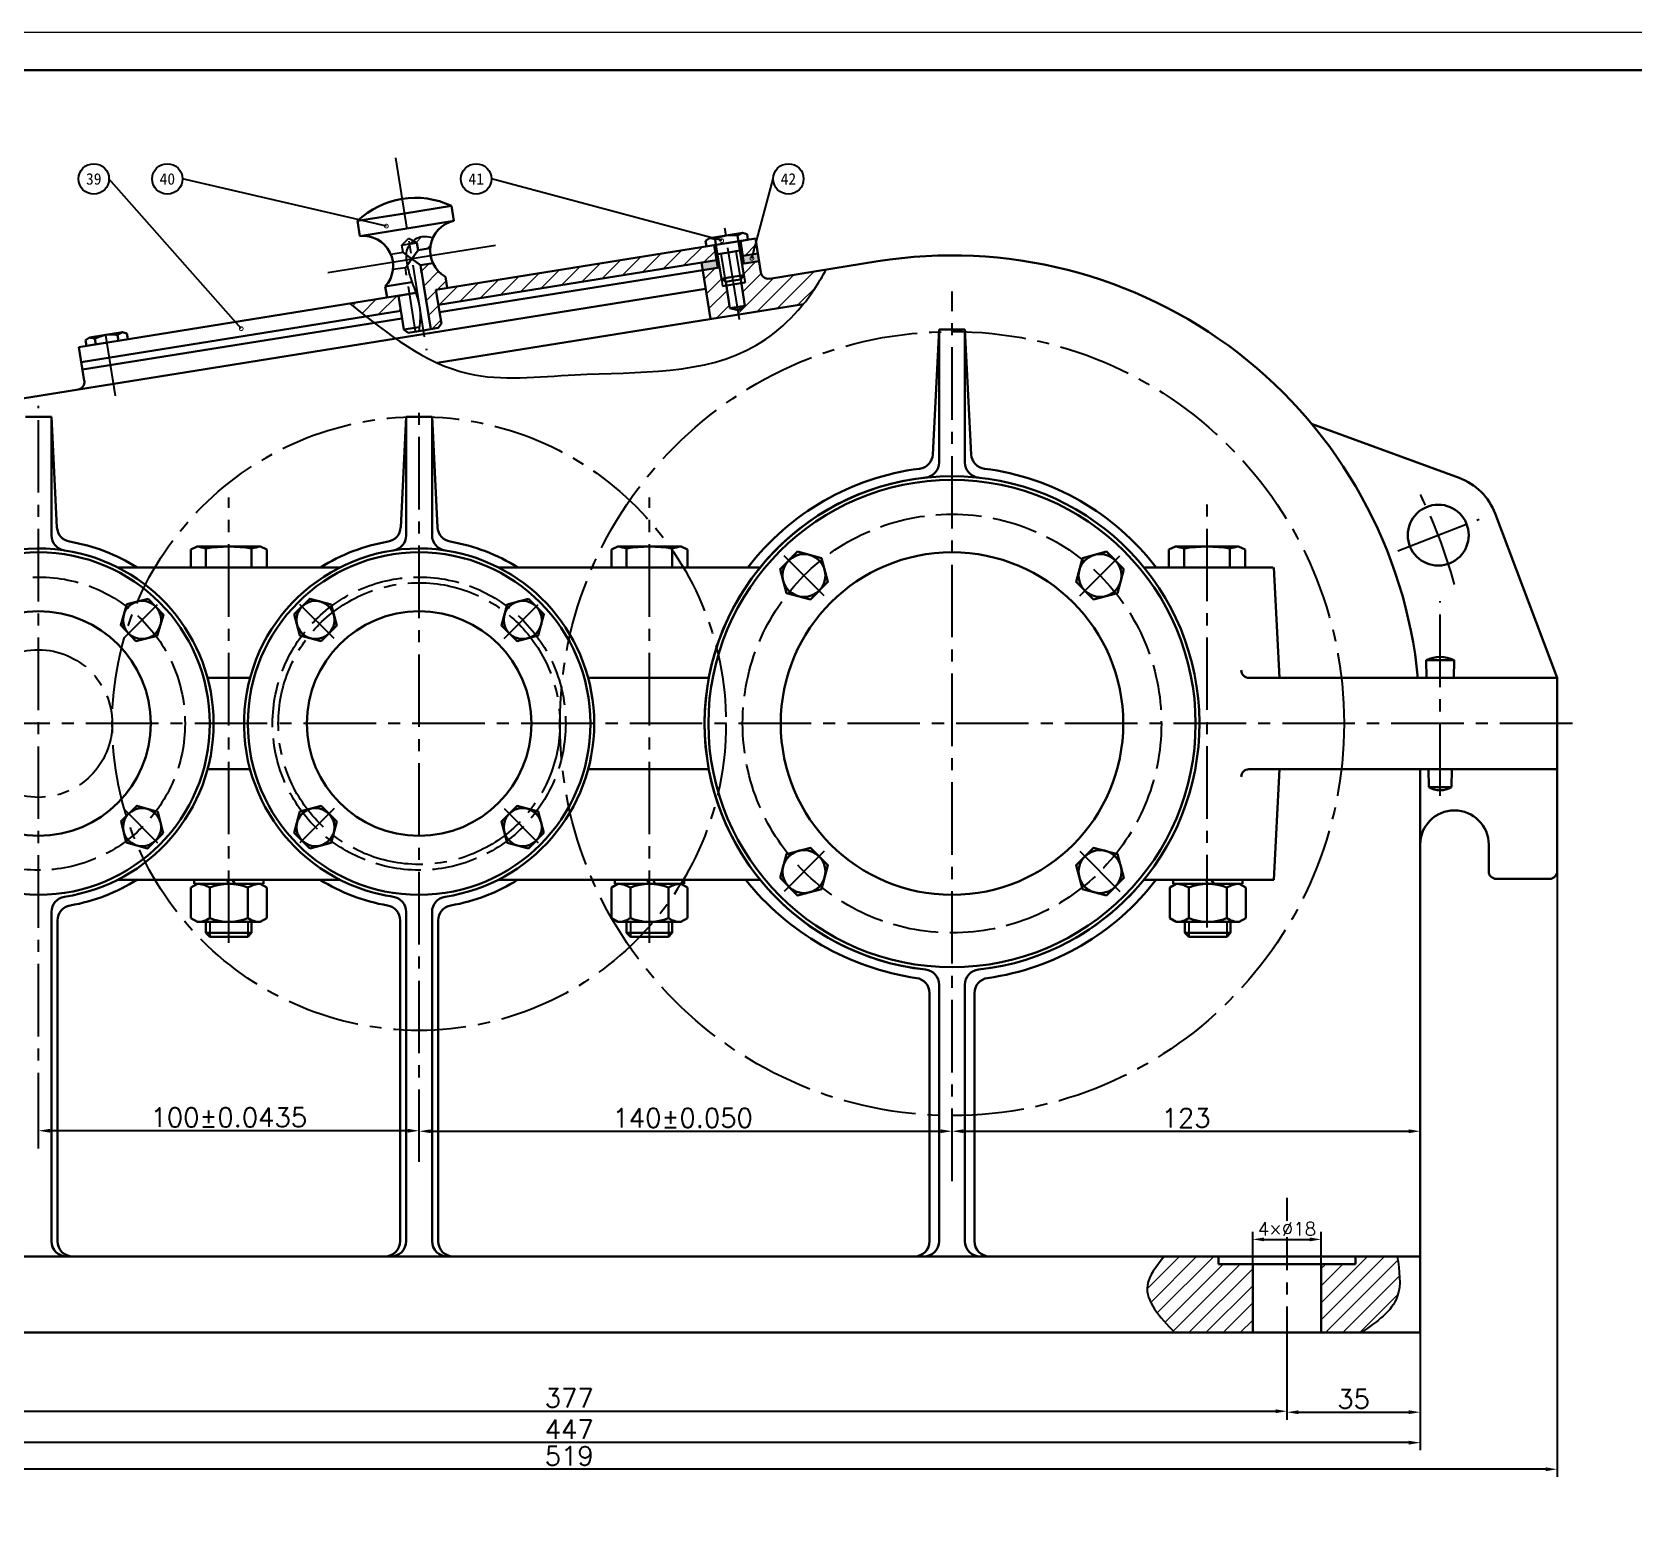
# Model space of a CAD drawing. Header units: millimetres. Extents: x -4 to 3231, y -4 to 1068.
# Drawn here: x 940.4 to 1361.3, y 678 to 1067.6 of the extents above; entities that cross this region are included whole.
import ezdxf
from ezdxf import colors
from ezdxf.entities.mleader import LeaderData, LeaderLine
from ezdxf.enums import TextEntityAlignment as Align
from ezdxf.math import Vec2, Vec3

# ---------------------------------------------------------------- set-up
doc = ezdxf.new("R2010")
doc.units = ezdxf.units.MM
doc.linetypes.add('ACAD_ISO02W100', pattern=[15, 12, -3])
doc.linetypes.add('CENTER2', pattern=[28.575, 19.05, -3.175, 3.175, -3.175])
for name, color, linetype in [('中心线', 1, 'CENTER2'), ('细实线', 7, 'Continuous'), ('细实线层', 7, 'Continuous'), ('虚线层', 7, 'ACAD_ISO02W100'), ('齿轮分度圆', 80, 'CENTER2')]:
    doc.layers.add(name, color=color, linetype=linetype)
for name, color, linetype, lineweight in [('剖面线', 5, 'Continuous', 20), ('标注线', 3, 'Continuous', 20), ('粗实线', 7, 'Continuous', 30), ('粗实线层', 7, 'Continuous', 30)]:
    doc.layers.add(name, color=color, linetype=linetype, lineweight=lineweight)
doc.styles.get("Standard").update_dxf_attribs({"font": 'txt', "bigfont": 'gbcbig.shx'})
doc.styles.add('国标字母', font='simfang.ttf', dxfattribs={"width": 0.667, "height": 5})
doc.dimstyles.new('直线', dxfattribs={"dimtxt": 5, "dimasz": 3, "dimexe": 2, "dimexo": 0, "dimgap": 1, "dimtad": 1, "dimdec": 0, "dimdsep": 46, "dimtxsty": 'Standard', "dimcen": 2.5, "dimadec": 0, "dimazin": 0, "dimtfac": 1, "dimtdec": 0, "dimtix": 1, "dimtmove": 0, "dimatfit": 3, "dimfxl": 1, "dimtfill": 1, "dimarcsym": 1})
doc.dimstyles.new('线性直径', dxfattribs={"dimtxt": 3.5, "dimasz": 3, "dimexe": 2, "dimexo": 0, "dimgap": 1, "dimtad": 1, "dimdec": 0, "dimdsep": 46, "dimtxsty": 'Standard', "dimcen": 2.5, "dimclrd": 256, "dimclre": 256, "dimclrt": 256, "dimadec": 0, "dimazin": 0, "dimtfac": 1, "dimtdec": 0, "dimtix": 1, "dimtmove": 0, "dimatfit": 3, "dimfxl": 1, "dimtfill": 1, "dimarcsym": 1})
pattern_1 = [(45, (-1764.066, -3005.4543), (-2.245064, 2.245064), [])]

# ---------------------------------------------------------------- blocks, each defined once
blk = doc.blocks.new('*U4')
at = {"layer": '中心线', "color": 0}
blk.add_line((4.87, -4.87), (-4.07, 4.07), dxfattribs=at)
at = {"layer": '粗实线', "color": 0}
blk.add_lwpolyline([(-5.54, 1.61), (-4.17, -4), (1.38, -5.61), (5.54, -1.61), (4.17, 4), (-1.38, 5.61)], close=True, dxfattribs=at)
blk.add_circle((0, 0), 5, dxfattribs=at)
blk = doc.blocks.new('*U5')
at = {"layer": '粗实线', "color": 0, "linetype": 'ByBlock', "lineweight": -2, "transparency": 16777216}
blk.add_blockref('*U4', (2678.99, 3918.57), dxfattribs=at)
for p, rotation in [((2733.43, 3918.57), 270), ((2678.99, 3864.12), 90), ((2733.43, 3864.12), 180)]:
    blk.add_blockref('*U4', p, dxfattribs=dict(at, rotation=rotation))
blk = doc.blocks.new('*U2')
at = {"layer": '中心线', "color": 0}
blk.add_line((4.91, -4.91), (-4.09, 4.09), dxfattribs=at)
at = {"layer": '粗实线', "color": 0}
blk.add_lwpolyline([(-5.58, 1.49), (-4.08, -4.08), (1.49, -5.58), (5.58, -1.49), (4.08, 4.08), (-1.49, 5.58)], close=True, dxfattribs=at)
blk.add_circle((0, 0), 5, dxfattribs=at)
blk = doc.blocks.new('*U3')
at = {"layer": '粗实线', "color": 0, "linetype": 'ByBlock', "lineweight": -2, "transparency": 16777216}
blk.add_blockref('*U2', (2778.98, 3918.57), dxfattribs=at)
for p, rotation in [((2833.43, 3918.57), 270), ((2778.98, 3864.12), 90.00000000000001), ((2833.43, 3864.12), 180)]:
    blk.add_blockref('*U2', p, dxfattribs=dict(at, rotation=rotation))
blk = doc.blocks.new('*D6')
at = {"layer": 'Defpoints', "color": 0, "transparency": 16777216}
for p in [(821.99, 847.09), (1341.14, 847.09), (821.99, 689.99)]:
    blk.add_point(p, dxfattribs=at)
at = {"layer": '标注线', "color": 0, "lineweight": -2, "transparency": 16777216}
for p, q in [((821.99, 847.09), (821.99, 687.99)), ((1341.14, 847.09), (1341.14, 687.99)), ((1338.14, 689.99), (824.99, 689.99))]:
    blk.add_line(p, q, dxfattribs=at)
at = {"layer": '标注线', "color": 0, "transparency": 16777216}
for points in [[(824.99, 690.49), (824.99, 689.49), (821.99, 689.99)], [(1338.14, 690.49), (1338.14, 689.49), (1341.14, 689.99)]]:
    blk.add_solid(points, dxfattribs=at)
at = {"layer": '标注线', "color": 0, "transparency": 16777216, "insert": (1081.57, 693.49), "char_height": 5, "attachment_point": 5, "bg_fill": 3, "box_fill_scale": 1.1, "bg_fill_color": 256, "bg_fill_true_color": 13158600, "bg_fill_transparency": 0}
blk.add_mtext('519', dxfattribs=at)
blk = doc.blocks.new('*D7')
at = {"layer": 'Defpoints', "color": 0, "transparency": 16777216}
for p in [(857.99, 725.89), (1305.14, 725.89), (857.99, 696.97)]:
    blk.add_point(p, dxfattribs=at)
at = {"layer": '标注线', "color": 0, "lineweight": -2, "transparency": 16777216}
for p, q in [((857.99, 725.89), (857.99, 694.97)), ((1305.14, 725.89), (1305.14, 694.97)), ((1302.14, 696.97), (860.99, 696.97))]:
    blk.add_line(p, q, dxfattribs=at)
at = {"layer": '标注线', "color": 0, "transparency": 16777216}
for points in [[(860.99, 697.47), (860.99, 696.47), (857.99, 696.97)], [(1302.14, 697.47), (1302.14, 696.47), (1305.14, 696.97)]]:
    blk.add_solid(points, dxfattribs=at)
at = {"layer": '标注线', "color": 0, "transparency": 16777216, "insert": (1081.57, 700.47), "char_height": 5, "attachment_point": 5, "bg_fill": 3, "box_fill_scale": 1.1, "bg_fill_color": 256, "bg_fill_true_color": 13158600, "bg_fill_transparency": 0}
blk.add_mtext('447', dxfattribs=at)
blk = doc.blocks.new('*D8')
at = {"layer": 'Defpoints', "color": 0, "transparency": 16777216}
for p in [(1270.14, 714.33), (1305.14, 714.33), (1305.14, 704.97)]:
    blk.add_point(p, dxfattribs=at)
at = {"layer": '标注线', "color": 0, "lineweight": -2, "transparency": 16777216}
for p, q in [((1270.14, 714.33), (1270.14, 702.97)), ((1305.14, 714.33), (1305.14, 702.97)), ((1273.14, 704.97), (1302.14, 704.97))]:
    blk.add_line(p, q, dxfattribs=at)
at = {"layer": '标注线', "color": 0, "transparency": 16777216}
for points in [[(1273.14, 705.47), (1273.14, 704.47), (1270.14, 704.97)], [(1302.14, 705.47), (1302.14, 704.47), (1305.14, 704.97)]]:
    blk.add_solid(points, dxfattribs=at)
at = {"layer": '标注线', "color": 0, "transparency": 16777216, "insert": (1287.64, 708.47), "char_height": 5, "attachment_point": 5, "bg_fill": 3, "box_fill_scale": 1.1, "bg_fill_color": 256, "bg_fill_true_color": 13158600, "bg_fill_transparency": 0}
blk.add_mtext('35', dxfattribs=at)
blk = doc.blocks.new('*D9')
at = {"layer": 'Defpoints', "color": 0, "transparency": 16777216}
for p in [(892.99, 714.33), (1270.14, 714.33), (1270.14, 705.23)]:
    blk.add_point(p, dxfattribs=at)
at = {"layer": '标注线', "color": 0, "lineweight": -2, "transparency": 16777216}
for p, q in [((892.99, 714.33), (892.99, 703.23)), ((1270.14, 714.33), (1270.14, 703.23)), ((895.99, 705.23), (1267.14, 705.23))]:
    blk.add_line(p, q, dxfattribs=at)
at = {"layer": '标注线', "color": 0, "transparency": 16777216}
for points in [[(895.99, 705.73), (895.99, 704.73), (892.99, 705.23)], [(1267.14, 705.73), (1267.14, 704.73), (1270.14, 705.23)]]:
    blk.add_solid(points, dxfattribs=at)
at = {"layer": '标注线', "color": 0, "transparency": 16777216, "insert": (1081.57, 708.73), "char_height": 5, "attachment_point": 5, "bg_fill": 3, "box_fill_scale": 1.1, "bg_fill_color": 256, "bg_fill_true_color": 13158600, "bg_fill_transparency": 0}
blk.add_mtext('377', dxfattribs=at)
blk = doc.blocks.new('*D13')
at = {"layer": 'Defpoints', "color": 0, "transparency": 16777216}
for p in [(1042.14, 778.79), (1182.14, 778.79), (1182.14, 778.79)]:
    blk.add_point(p, dxfattribs=at)
at = {"layer": '标注线', "color": 0, "lineweight": -2, "transparency": 16777216}
for p, q in [((1042.14, 778.79), (1042.14, 780.79)), ((1045.14, 778.79), (1179.14, 778.79)), ((1182.14, 778.79), (1182.14, 780.79))]:
    blk.add_line(p, q, dxfattribs=at)
at = {"layer": '标注线', "color": 0, "transparency": 16777216}
for points in [[(1045.14, 779.29), (1045.14, 778.29), (1042.14, 778.79)], [(1179.14, 779.29), (1179.14, 778.29), (1182.14, 778.79)]]:
    blk.add_solid(points, dxfattribs=at)
at = {"layer": '标注线', "color": 0, "transparency": 16777216, "insert": (1111.39, 782.29), "char_height": 5, "attachment_point": 5, "bg_fill": 3, "box_fill_scale": 1.1, "bg_fill_color": 256, "bg_fill_true_color": 13158600, "bg_fill_transparency": 0}
blk.add_mtext('140±0.050', dxfattribs=at)
blk = doc.blocks.new('*D14')
at = {"layer": 'Defpoints', "color": 0, "transparency": 16777216}
for p in [(942.14, 778.92), (942.14, 774.28), (1042.14, 774.28)]:
    blk.add_point(p, dxfattribs=at)
at = {"layer": '标注线', "color": 0, "lineweight": -2, "transparency": 16777216}
for p, q in [((942.14, 774.28), (942.14, 780.92)), ((1039.14, 778.92), (945.14, 778.92)), ((1042.14, 774.28), (1042.14, 780.92))]:
    blk.add_line(p, q, dxfattribs=at)
at = {"layer": '标注线', "color": 0, "transparency": 16777216}
for points in [[(945.14, 779.42), (945.14, 778.42), (942.14, 778.92)], [(1039.14, 779.42), (1039.14, 778.42), (1042.14, 778.92)]]:
    blk.add_solid(points, dxfattribs=at)
at = {"layer": '标注线', "color": 0, "transparency": 16777216, "insert": (992.14, 782.42), "char_height": 5, "attachment_point": 5, "bg_fill": 3, "box_fill_scale": 1.1, "bg_fill_color": 256, "bg_fill_true_color": 13158600, "bg_fill_transparency": 0}
blk.add_mtext('100±0.0435', dxfattribs=at)
blk = doc.blocks.new('*D23')
at = {"layer": 'Defpoints', "color": 0, "transparency": 16777216}
for p in [(1182.14, 778.79), (1305.14, 778.79), (1305.14, 778.79)]:
    blk.add_point(p, dxfattribs=at)
at = {"layer": '标注线', "color": 0, "lineweight": -2, "transparency": 16777216}
for p, q in [((1182.14, 778.79), (1182.14, 780.79)), ((1185.14, 778.79), (1302.14, 778.79)), ((1305.14, 778.79), (1305.14, 780.79))]:
    blk.add_line(p, q, dxfattribs=at)
at = {"layer": '标注线', "color": 0, "transparency": 16777216}
for points in [[(1185.14, 779.29), (1185.14, 778.29), (1182.14, 778.79)], [(1302.14, 779.29), (1302.14, 778.29), (1305.14, 778.79)]]:
    blk.add_solid(points, dxfattribs=at)
at = {"layer": '标注线', "color": 0, "transparency": 16777216, "insert": (1243.64, 782.29), "char_height": 5, "attachment_point": 5, "bg_fill": 3, "box_fill_scale": 1.1, "bg_fill_color": 256, "bg_fill_true_color": 13158600, "bg_fill_transparency": 0}
blk.add_mtext('123', dxfattribs=at)
blk = doc.blocks.new('_TagCircle')
at = {"color": 0, "linetype": 'ByBlock', "lineweight": -2, "transparency": 16777216}
blk.add_circle((0, 0), 4, dxfattribs=at)
at = {"layer": '细实线', "color": 0, "transparency": 16777216, "style": '国标字母'}
blk.add_attdef('TAGNUMBER', text='', height=3, dxfattribs=at).set_placement((0, -1.5), align=Align.CENTER)
blk = doc.blocks.new('_DotSmall')
at = {"color": 0, "linetype": 'ByBlock', "const_width": 0.5}
blk.add_lwpolyline([(-0.0625, 0, 1), (0.0625, 0, 1)], format="xyb", close=True, dxfattribs=at)
blk = doc.blocks.new('*U48')
at = {"layer": '中心线', "color": 18, "true_color": 0x000000}
blk.add_line((5.34, -5.34), (-5.22, 5.22), dxfattribs=at)
at = {"layer": '粗实线'}
blk.add_lwpolyline([(-1.68, 6.28), (-6.28, 1.68), (-4.6, -4.6), (1.68, -6.28), (6.28, -1.68), (4.6, 4.6)], close=True, dxfattribs=at)
blk.add_circle((0, 0), 5.63, dxfattribs=at)
blk = doc.blocks.new('*U49')
at = {"layer": '粗实线', "color": 0, "linetype": 'ByBlock', "lineweight": -2, "transparency": 16777216}
blk.add_blockref('*U48', (1143.25, 924.78), dxfattribs=at)
for p, rotation in [((1221.03, 924.78), 270), ((1143.25, 847), 90.00000000000001), ((1221.03, 847), 180)]:
    blk.add_blockref('*U48', p, dxfattribs=dict(at, rotation=rotation))
blk = doc.blocks.new('*D51')
at = {"layer": 'Defpoints', "color": 0, "transparency": 16777216}
for p in [(1261.14, 743.89), (1279.14, 743.89)]:
    blk.add_point(p, dxfattribs=at)
at = {"layer": '标注线', "lineweight": -2, "transparency": 16777216}
for p, q in [((1261.14, 743.89), (1261.14, 752.37)), ((1264.14, 750.37), (1276.14, 750.37)), ((1279.14, 743.89), (1279.14, 752.37))]:
    blk.add_line(p, q, dxfattribs=at)
at = {"layer": '标注线', "transparency": 16777216}
for points in [[(1264.14, 750.87), (1264.14, 749.87), (1261.14, 750.37)], [(1276.14, 750.87), (1276.14, 749.87), (1279.14, 750.37)]]:
    blk.add_solid(points, dxfattribs=at)
at = {"layer": '标注线', "transparency": 16777216, "insert": (1270.14, 753.12), "char_height": 3.5, "attachment_point": 5, "bg_fill": 3, "box_fill_scale": 1.1, "bg_fill_color": 256, "bg_fill_true_color": 13158600, "bg_fill_transparency": 0}
blk.add_mtext('{\\C256;4×%%C18}', dxfattribs=at)
at = {"layer": 'Defpoints', "color": 0, "transparency": 16777216}
blk.add_point((1279.14, 750.37), dxfattribs=at)

msp = doc.modelspace()

# ---------------------------------------------------------------- hatches: boundary and pattern name
at = {"layer": '剖面线'}
h = msp.add_hatch(dxfattribs=at)
h.set_pattern_fill('ANSI31', color=0)
h.set_pattern_definition(pattern_1)
h.paths.add_polyline_path([(1122.85, 1000.95), (1121.86, 1000.79), (1121.55, 1002.77), (1121.07, 1005.73), (1116.63, 1005.02), (1118.69, 992.18), (1126.09, 993.37), (1125.92, 994.46), (1123.8, 995.03)])
edge = h.paths.add_edge_path()
edge.add_spline(control_points=[(1143.11, 996.1), (1144.5, 997.8), (1146.61, 1000.78), (1148.36, 1003.91), (1149.05, 1005.15)], knot_values=[128.840664, 128.840664, 128.840664, 128.840664, 135.308078, 139.603694, 139.603694, 139.603694, 139.603694], degree=3, periodic=0)
edge.add_line((1149.05, 1005.15), (1134.2, 1002.77))
edge.add_arc((1133.89, 1004.75), 2, 189.1103, 279.1103, ccw=False)
edge.add_line((1131.91, 1004.43), (1131.44, 1007.39))
edge.add_line((1131.44, 1007.39), (1126.99, 1006.68))
edge.add_line((1126.99, 1006.68), (1127.47, 1003.72))
edge.add_line((1127.47, 1003.72), (1127.79, 1001.74))
edge.add_line((1127.79, 1001.74), (1126.8, 1001.59))
edge.add_line((1126.8, 1001.59), (1127.75, 995.66))
edge.add_line((1127.75, 995.66), (1125.92, 994.46))
edge.add_line((1125.92, 994.46), (1126.09, 993.37))
edge.add_line((1126.09, 993.37), (1143.11, 996.1))
h.paths.add_polyline_path([(1119.63, 1011.58), (1046.56, 999.86), (1047.19, 995.91), (1120.26, 1007.63)])
h.paths.add_polyline_path([(1130.49, 1013.32), (1126.54, 1012.68), (1127.17, 1008.73), (1131.12, 1009.37)])
h.paths.add_polyline_path([(1036.69, 998.28), (1023.92, 996.23), (1028.17, 992.86), (1037.32, 994.33)])
h = msp.add_hatch(dxfattribs=at)
h.set_pattern_fill('ANSI31', color=0)
h.set_pattern_definition(pattern_1)
edge = h.paths.add_edge_path()
edge.add_spline(control_points=[(1045.74, 1013.54), (1044.45, 1013.74), (1042.59, 1014.03), (1040.98, 1013.08), (1040.55, 1012.72)], knot_values=[0, 0, 0, 0, 3.769666, 5.393678, 5.393678, 5.393678, 5.393678], degree=3, periodic=0)
edge.add_line((1040.55, 1012.72), (1041.54, 1012.22))
edge.add_line((1041.54, 1012.22), (1041.86, 1010.25))
edge.add_line((1041.86, 1010.25), (1045.02, 1010.75))
edge.add_arc((1052.91, 1010.2), 7.91, 155.0092, 175.9866, ccw=False)
h.paths.add_polyline_path([(1049.05, 1003.3, -0.156041), (1045.76, 1006.82), (1042.49, 1006.3), (1045.18, 989.51), (1047.16, 989.83), (1047.99, 990.97), (1046.56, 999.86), (1049.52, 1000.33)])
h = msp.add_hatch(dxfattribs=at)
h.set_pattern_fill('ANSI31', color=0)
h.set_pattern_definition(pattern_1)
edge = h.paths.add_edge_path()
edge.add_line((1261.14, 743.89), (1251.14, 743.89))
edge.add_line((1251.14, 743.89), (1251.14, 745.89))
edge.add_line((1251.14, 745.89), (1237.86, 745.89))
edge.add_spline(control_points=[(1237.86, 745.89), (1235.83, 743.34), (1230.51, 736.68), (1236.74, 730.01), (1240.59, 725.89)], knot_values=[0, 0, 0, 0, 8.8176, 23.094011, 23.094011, 23.094011, 23.094011], degree=3, periodic=0)
edge.add_line((1240.59, 725.89), (1261.14, 725.89))
edge.add_line((1261.14, 725.89), (1261.14, 743.89))
edge = h.paths.add_edge_path()
edge.add_spline(control_points=[(1289.67, 725.89), (1293.71, 728.68), (1300.92, 733.66), (1299.68, 742.15), (1299.13, 745.89)], knot_values=[0, 0, 0, 0, 13.37297, 23.916852, 23.916852, 23.916852, 23.916852], degree=3, periodic=0)
edge.add_line((1299.13, 745.89), (1289.14, 745.89))
edge.add_line((1289.14, 745.89), (1289.14, 743.89))
edge.add_line((1289.14, 743.89), (1279.14, 743.89))
edge.add_line((1279.14, 743.89), (1279.14, 725.89))
edge.add_line((1279.14, 725.89), (1289.67, 725.89))
at = {"layer": '细实线'}
h = msp.add_hatch(color=256, dxfattribs=at)
h.dxf.hatch_style = 1
h.paths.add_polyline_path([(1120.26, 1007.63), (1116.31, 1006.99), (1116.63, 1005.02), (1120.58, 1005.65)])
h.paths.add_polyline_path([(1131.12, 1009.37), (1127.17, 1008.73), (1127.49, 1006.76), (1131.44, 1007.39)])

# ---------------------------------------------------------------- linework, layer by layer
at = {"layer": '中心线', "color": 0}
for p, q in [((1035.93, 1034.55), (1044.04, 984.02)), ((1126.3, 992.09), (1122.45, 1016.08)), ((1182.14, 765.68), (1182.14, 999.4)), ((962.41, 972.02), (959.86, 987.93)), ((942.14, 775.12), (942.14, 969.4)), ((1042.14, 770.71), (1042.14, 970.51)), ((992.14, 828.25), (992.14, 945.32)), ((1102.64, 828.25), (1102.64, 945.32)), ((1249.14, 832.32), (1249.14, 946.2)), ((1299.27, 931.28), (1320.65, 939.56)), ((1310.39, 866.88), (1310.39, 918.06)), ((1345.14, 885.89), (790.85, 885.89)), ((1270.14, 761.3), (1270.14, 714.33))]:
    msp.add_line(p, q, dxfattribs=at)
msp.add_arc((1182.14, 885.89), 137, 15.4512, 26.5712, dxfattribs=at)
at = {"layer": '粗实线', "color": 0}
for p, q in [((1025.94, 1017.93), (1038.28, 1019.91)), ((1050.62, 1021.88), (1038.28, 1019.91)), ((1051.26, 1017.93), (1050.62, 1021.88)), ((1026.57, 1013.98), (1025.94, 1017.93)), ((1026.57, 1013.98), (1038.92, 1015.96)), ((1051.26, 1017.93), (1038.92, 1015.96)), ((1127.11, 1014.8), (1122.77, 1014.11)), ((1127.11, 1014.8), (1128.28, 1014.48)), ((1128.51, 1013), (1128.28, 1014.48)), ((1041.54, 1012.22), (1039.78, 1011.94)), ((1041.86, 1010.25), (1040.2, 1007.95)), ((1040.55, 1012.72), (1041.54, 1012.22)), ((1041.54, 1012.22), (1041.86, 1010.25)), ((1041.86, 1010.25), (1045.02, 1010.75)), ((1046.56, 999.86), (1130.49, 1013.32)), ((1118.42, 1013.41), (1117.41, 1012.74)), ((1117.65, 1011.26), (1117.41, 1012.74)), ((1118.42, 1013.41), (1122.77, 1014.11)), ((1119.63, 1011.58), (1120.58, 1005.65)), ((1120.12, 1011.66), (1119.88, 1013.14)), ((1120.12, 1011.66), (1121.55, 1002.77)), ((1123.08, 1012.13), (1128.51, 1013)), ((1123.08, 1012.13), (1127.43, 1012.83)), ((1126.44, 1010.14), (1123.48, 1009.66)), ((1125.81, 1014.09), (1127.47, 1003.72)), ((1126.54, 1012.68), (1127.49, 1006.76)), ((1130.49, 1013.32), (1131.91, 1004.43)), ((1038.72, 1009.03), (1040.2, 1007.95)), ((1040.2, 1007.95), (1039.01, 1006.32)), ((1040.2, 1007.95), (1042.49, 1006.3)), ((1042.49, 1006.3), (1045.76, 1006.82)), ((1042.49, 1006.3), (1045.18, 989.51)), ((1047.19, 995.91), (1120.75, 1007.71)), ((1118.69, 992.18), (1116.31, 1006.99)), ((1120.52, 1009.19), (1123.48, 1009.66)), ((1126.68, 1008.66), (1131.12, 1009.37)), ((1126.99, 1006.68), (1131.44, 1007.39)), ((1134.2, 1002.77), (1162.66, 1007.34)), ((1033.25, 1000.76), (1040.26, 1001.89)), ((1047.51, 993.94), (1121.07, 1005.73)), ((1049.05, 1003.3), (1049.52, 1000.33)), ((1121.55, 1002.77), (1124.51, 1003.24)), ((1121.55, 1002.77), (1122.69, 1001.94)), ((1121.86, 1000.79), (1127.79, 1001.74)), ((1121.86, 1000.79), (1127.79, 1001.74)), ((1122.69, 1001.94), (1124.67, 1002.26)), ((1122.69, 1001.94), (1123.8, 995.03)), ((1127.47, 1003.72), (1124.51, 1003.24)), ((1126.64, 1002.57), (1124.67, 1002.26)), ((1127.47, 1003.72), (1126.64, 1002.57)), ((1126.64, 1002.57), (1127.75, 995.66)), ((928.68, 969.82), (1117.42, 1000.08)), ((952.76, 984.82), (1041.28, 999.01)), ((1033.25, 1000.76), (1033.72, 997.8)), ((1041.28, 999.01), (1036.69, 998.28)), ((1036.69, 998.28), (1038.11, 989.39)), ((1046.56, 999.86), (1047.99, 990.97)), ((953.39, 980.87), (1037.32, 994.33)), ((1046.88, 980.67), (1143.12, 996.1)), ((1123.8, 995.03), (1127.75, 995.66)), ((1125.92, 994.46), (1123.8, 995.03)), ((1125.92, 994.46), (1127.75, 995.66)), ((953.71, 978.89), (1037.64, 992.35)), ((1038.11, 989.39), (1042.18, 990.04)), ((1038.11, 989.39), (1039.26, 988.56)), ((1039.26, 988.56), (1043.21, 989.19)), ((1043.21, 989.19), (1041.23, 988.88)), ((1047.16, 989.83), (1043.21, 989.19)), ((1047.99, 990.97), (1047.16, 989.83)), ((1177.1, 956.62), (1178.74, 989.39)), ((1178.74, 989.39), (1178.74, 954.49)), ((1178.74, 989.39), (1185.54, 989.39)), ((1187.18, 956.62), (1185.54, 989.39)), ((1185.54, 989.39), (1185.54, 954.49)), ((952.76, 984.82), (954.18, 975.93)), ((955.5, 987.28), (954.5, 986.62)), ((954.73, 985.13), (954.5, 986.62)), ((960.16, 986), (954.73, 985.13)), ((955.5, 987.28), (959.85, 987.98)), ((960.16, 986), (955.82, 985.31)), ((957.2, 985.53), (956.96, 987.01)), ((964.19, 988.68), (959.85, 987.98)), ((963.13, 986.48), (962.89, 987.96)), ((964.19, 988.68), (965.36, 988.36)), ((965.59, 986.88), (965.36, 988.36)), ((938.74, 966.51), (945.54, 966.51)), ((945.14, 966.51), (945.14, 966.51)), ((945.54, 966.51), (945.54, 935.34)), ((947, 937.44), (945.54, 966.51)), ((1037.29, 937.44), (1038.74, 966.51)), ((1038.74, 966.51), (1045.54, 966.51)), ((1038.74, 966.51), (1038.74, 935.34)), ((1045.14, 966.51), (1045.14, 966.51)), ((1045.54, 966.51), (1045.54, 935.34)), ((1046.99, 937.44), (1045.54, 966.51)), ((1276.62, 964.65), (1315.4, 950.41)), ((1341.14, 897.89), (1324.85, 941.04)), ((983.84, 932.39), (982.14, 931.6)), ((982.14, 926.89), (982.14, 931.6)), ((1000.44, 932.39), (983.84, 932.39)), ((986.14, 926.89), (986.14, 931.89)), ((998.14, 926.89), (998.14, 931.89)), ((1000.44, 932.39), (1002.14, 931.6)), ((1002.14, 926.89), (1002.14, 931.6)), ((1094.34, 932.39), (1092.64, 931.6)), ((1092.64, 926.89), (1092.64, 931.6)), ((1110.94, 932.39), (1094.34, 932.39)), ((1096.64, 926.89), (1096.64, 931.89)), ((1108.64, 926.89), (1108.64, 931.89)), ((1110.94, 932.39), (1112.64, 931.6)), ((1112.64, 926.89), (1112.64, 931.6)), ((1240.84, 932.39), (1239.14, 931.6)), ((1239.14, 926.89), (1239.14, 931.6)), ((1257.44, 932.39), (1240.84, 932.39)), ((1243.14, 926.89), (1243.14, 931.89)), ((1255.14, 926.89), (1255.14, 931.89)), ((1257.44, 932.39), (1259.14, 931.6)), ((1259.14, 926.89), (1259.14, 931.6)), ((1021.29, 926.89), (962.99, 926.89)), ((1131.71, 926.89), (1062.99, 926.89)), ((1232.57, 926.89), (1249.14, 926.89)), ((1248.14, 926.89), (1266.49, 926.89)), ((1268.14, 897.89), (1266.69, 926.89)), ((1306.72, 902.58), (1306.82, 897.89)), ((1310.39, 902.58), (1306.72, 902.58)), ((1310.39, 902.58), (1314.06, 902.58)), ((1314.06, 902.58), (1313.97, 897.89)), ((997.73, 897.89), (986.55, 897.89)), ((1118.26, 897.89), (1086.55, 897.89)), ((1341.14, 897.89), (1260.14, 897.89)), ((1341.14, 873.89), (1341.14, 897.89)), ((997.73, 873.89), (986.55, 873.89)), ((1118.26, 873.89), (1086.55, 873.89)), ((1260.14, 873.89), (1341.14, 873.89)), ((1268.14, 873.89), (1266.69, 844.88)), ((1305.14, 725.89), (1305.14, 873.89)), ((1307.3, 873.89), (1307.39, 869.18)), ((1313.49, 873.89), (1313.39, 869.18)), ((1341.14, 873.89), (1341.14, 847.09)), ((1310.39, 869.18), (1307.39, 869.18)), ((1310.39, 869.18), (1313.39, 869.18)), ((1323.14, 847.09), (1323.14, 854.09)), ((1021.29, 844.88), (962.99, 844.88)), ((982.14, 842.78), (983.87, 843.78)), ((983.04, 843.78), (983.04, 844.88)), ((983.04, 844.88), (1001.24, 844.88)), ((1001.24, 843.78), (983.04, 843.78)), ((987.14, 842.78), (987.14, 834.78)), ((991.59, 844.88), (992.14, 843.78)), ((993.14, 844.88), (993.69, 843.78)), ((997.14, 842.78), (997.14, 834.78)), ((1002.14, 842.78), (1000.41, 843.78)), ((1001.24, 844.88), (1001.24, 843.78)), ((1131.71, 844.88), (1062.99, 844.88)), ((1092.64, 842.78), (1094.37, 843.78)), ((1093.54, 843.78), (1093.54, 844.88)), ((1093.54, 844.88), (1111.74, 844.88)), ((1111.74, 843.78), (1093.54, 843.78)), ((1097.64, 842.78), (1097.64, 834.78)), ((1102.09, 844.88), (1102.64, 843.78)), ((1103.64, 844.88), (1104.19, 843.78)), ((1107.64, 842.78), (1107.64, 834.78)), ((1112.64, 842.78), (1110.91, 843.78)), ((1111.74, 844.88), (1111.74, 843.78)), ((1232.57, 844.88), (1258.44, 844.88)), ((1239.34, 842.78), (1241.07, 843.78)), ((1240.24, 843.78), (1240.24, 844.88)), ((1258.44, 843.78), (1240.24, 843.78)), ((1241.49, 844.88), (1249.34, 844.88)), ((1244.34, 842.78), (1244.34, 834.78)), ((1248.34, 844.88), (1266.69, 844.88)), ((1248.79, 844.88), (1249.34, 843.78)), ((1250.34, 844.88), (1250.89, 843.78)), ((1254.34, 842.78), (1254.34, 834.78)), ((1259.34, 842.78), (1257.61, 843.78)), ((1258.44, 844.88), (1258.44, 843.78)), ((1339.14, 845.09), (1325.14, 845.09)), ((945.54, 749.89), (945.54, 836.44)), ((947.14, 749.89), (947.14, 834.17)), ((982.14, 834.78), (983.87, 833.78)), ((983.87, 833.78), (1000.41, 833.78)), ((986.14, 833.78), (986.14, 830.89)), ((998.14, 833.78), (998.14, 830.89)), ((1002.14, 834.78), (1000.41, 833.78)), ((1037.14, 749.89), (1037.14, 834.17)), ((1038.74, 749.89), (1038.74, 836.44)), ((1045.54, 749.89), (1045.54, 836.44)), ((1047.14, 749.89), (1047.14, 834.17)), ((1092.64, 834.78), (1094.37, 833.78)), ((1094.37, 833.78), (1110.91, 833.78)), ((1096.64, 833.78), (1096.64, 830.89)), ((1108.64, 833.78), (1108.64, 830.89)), ((1112.64, 834.78), (1110.91, 833.78)), ((1239.34, 834.78), (1241.07, 833.78)), ((1241.07, 833.78), (1257.61, 833.78)), ((1243.34, 833.78), (1243.34, 830.89)), ((1255.34, 833.78), (1255.34, 830.89)), ((1259.34, 834.78), (1257.61, 833.78)), ((986.14, 830.89), (987.14, 829.89)), ((986.14, 830.89), (992.14, 830.89)), ((987.14, 829.89), (992.14, 829.89)), ((998.14, 830.89), (992.14, 830.89)), ((997.14, 829.89), (992.14, 829.89)), ((998.14, 830.89), (997.14, 829.89)), ((1096.64, 830.89), (1097.64, 829.89)), ((1096.64, 830.89), (1102.64, 830.89)), ((1097.64, 829.89), (1102.64, 829.89)), ((1108.64, 830.89), (1102.64, 830.89)), ((1107.64, 829.89), (1102.64, 829.89)), ((1108.64, 830.89), (1107.64, 829.89)), ((1243.34, 830.89), (1244.34, 829.89)), ((1243.34, 830.89), (1249.34, 830.89)), ((1244.34, 829.89), (1249.34, 829.89)), ((1255.34, 830.89), (1249.34, 830.89)), ((1254.34, 829.89), (1249.34, 829.89)), ((1255.34, 830.89), (1254.34, 829.89)), ((1178.74, 817.29), (1178.74, 749.89)), ((1185.54, 817.29), (1185.54, 749.84)), ((1185.54, 817.29), (1185.54, 749.89)), ((1176.24, 815.08), (1176.24, 749.89)), ((1188.04, 815.08), (1188.04, 749.89)), ((916.95, 745.89), (1034.74, 745.89)), ((934.74, 745.89), (947.14, 745.89)), ((1034.74, 745.89), (1047.14, 745.89)), ((1047.14, 745.89), (1172.24, 745.89)), ((1172.24, 745.89), (1305.14, 745.89)), ((1252.14, 745.89), (1252.14, 743.89)), ((1288.14, 745.89), (1288.14, 743.89)), ((1252.14, 743.89), (1270.14, 743.89)), ((1261.14, 743.89), (1261.14, 725.89)), ((1288.14, 743.89), (1270.14, 743.89)), ((1279.14, 743.89), (1279.14, 725.89)), ((857.99, 725.89), (1305.14, 725.89))]:
    msp.add_line(p, q, dxfattribs=at)
for centre, radius in [((1182.14, 885.89), 64), ((1309.88, 935.39), 8), ((942.14, 885.89), 45), ((1042.14, 885.89), 45), ((1182.14, 885.89), 45), ((942.14, 885.89), 29.5), ((1042.14, 885.89), 29.5)]:
    msp.add_circle(centre, radius, dxfattribs=at)
for centre, radius, start, end in [((1041.15, 1002.03), 22, 64.4867, 133.7338), ((1052.91, 1010.2), 7.91, 102.0654, 240.7633), ((1128.68, 1010.41), 4.67, 109.5978, 127.9304), ((1027.42, 1006.11), 7.91, 317.4572, 96.1552), ((1118.31, 1008.74), 4.67, 70.2902, 88.6227), ((1124.23, 1004.97), 9.25, 80.1856, 118.0349), ((1182.14, 885.89), 123, 5.5722, 99.1103), ((1133.89, 1004.75), 2, 189.1103, 279.1103), ((955.39, 982.62), 4.67, 70.2902, 88.6227), ((961.31, 978.85), 9.25, 80.1856, 118.0349), ((965.76, 984.28), 4.67, 109.5978, 127.9304), ((952.21, 975.61), 2, 279.1103, 9.1103), ((1173.11, 956.82), 4, 277.2584, 357.1376), ((1191.17, 956.82), 4, 182.8624, 262.7416), ((1182.14, 885.89), 67.5, 97.2584, 142.5924), ((1174.74, 954.49), 4, 276.1566, 0), ((1189.54, 954.49), 4, 180, 263.8434), ((1182.14, 885.89), 67.5, 37.4076, 82.7416), ((1182.14, 885.89), 65, 276.1566, 263.8434), ((1182.14, 885.89), 65, 96.1566, 263.8434), ((1309.88, 935.39), 16, 20.6778, 69.8398), ((949.54, 935.34), 4, 180, 261.489), ((950.99, 937.64), 4, 182.8624, 260.2966), ((1033.29, 937.64), 4, 279.7034, 357.1376), ((1034.74, 935.34), 4, 278.511, 0), ((1049.54, 935.34), 4, 180, 261.489), ((1050.99, 937.64), 4, 182.8624, 260.2966), ((942.14, 885.89), 46, 81.7536, 261.489), ((942.14, 885.89), 46, 278.511, 81.489), ((942.14, 885.89), 48.5, 57.7217, 80.2966), ((981.13, 914.39), 18.2, 74.0282, 81.4422), ((992.14, 896.14), 36.25, 80.4727, 99.5273), ((1042.14, 885.89), 46, 81.5582, 258.0313), ((1003.15, 914.39), 18.2, 98.5578, 105.9718), ((1042.14, 885.89), 48.5, 99.7034, 122.3481), ((1042.14, 885.89), 46, 278.511, 81.489), ((1042.14, 885.89), 48.5, 57.6519, 80.2966), ((1091.63, 914.39), 18.2, 74.0282, 81.4422), ((1102.64, 896.14), 36.25, 80.4727, 99.5273), ((1113.65, 914.39), 18.2, 98.5578, 105.9718), ((1238.13, 914.39), 18.2, 74.0282, 81.4422), ((1249.14, 896.14), 36.25, 80.4727, 99.5273), ((1260.15, 914.39), 18.2, 98.5578, 105.9718), ((1310.39, 894.57), 8.81, 65.3926, 114.6074), ((1260.14, 899.89), 2, 180, 270), ((1260.14, 871.89), 2, 90, 180), ((1310.38, 874.38), 6, 240.0686, 299.9314), ((1314.14, 854.09), 9, 0, 180), ((1325.14, 847.09), 2, 180, 270), ((1339.14, 847.09), 2, 270, 0), ((942.14, 885.89), 48.5, 279.8709, 302.4098), ((983.87, 837.94), 5.84, 55.9715, 90), ((992.14, 830.78), 13, 67.3801, 112.6199), ((1000.41, 837.94), 5.84, 90, 124.0285), ((1042.57, 887.5), 50.17, 238.1697, 259.9673), ((1041.92, 886.74), 49.38, 279.9573, 302.0397), ((1094.37, 837.94), 5.84, 55.9715, 90), ((1102.64, 830.78), 13, 67.3801, 112.6199), ((1110.91, 837.94), 5.84, 90, 124.0285), ((1183.13, 888.91), 70.63, 218.5596, 261.5832), ((1182.14, 885.89), 67.5, 277.9588, 322.5924), ((1182.14, 885.89), 65, 300, 318.1897), ((1241.07, 837.94), 5.84, 55.9715, 90), ((1249.34, 830.78), 13, 67.3801, 112.6199), ((1257.61, 837.94), 5.84, 90, 124.0285), ((949.54, 836.44), 4, 98.511, 180), ((951.14, 834.17), 4, 99.8709, 180), ((1042.14, 885.89), 46, 258.0313, 261.489), ((1033.14, 834.17), 4, 0, 80.1291), ((1034.74, 836.44), 4, 0, 81.489), ((1049.54, 836.44), 4, 98.511, 180), ((1051.14, 834.17), 4, 99.8709, 180), ((983.87, 839.62), 5.84, 270, 304.0285), ((992.14, 846.78), 13, 247.3801, 292.6199), ((1000.41, 839.62), 5.84, 235.9715, 270), ((1094.37, 839.62), 5.84, 270, 304.0285), ((1102.64, 846.78), 13, 247.3801, 292.6199), ((1110.91, 839.62), 5.84, 235.9715, 270), ((1241.07, 839.62), 5.84, 270, 304.0285), ((1249.34, 846.78), 13, 247.3801, 292.6199), ((1257.61, 839.62), 5.84, 235.9715, 270), ((1174.74, 817.29), 4, 0, 83.8434), ((1189.54, 817.29), 4, 96.1566, 180), ((1172.24, 815.08), 4, 0, 82.0412), ((1192.04, 815.08), 4, 97.9588, 180), ((949.54, 749.89), 4, 180, 270), ((951.14, 749.89), 4, 180, 270), ((1033.14, 749.89), 4, 270, 0), ((1034.74, 749.89), 4, 270, 0), ((1049.54, 749.89), 4, 180, 270), ((1051.14, 749.89), 4, 180, 270), ((1172.24, 749.89), 4, 270, 0), ((1174.74, 749.89), 4, 270, 0), ((1189.54, 749.89), 4, 180, 270), ((1192.04, 749.89), 4, 180, 270)]:
    msp.add_arc(centre, radius, start, end, dxfattribs=at)
at = {"layer": '粗实线层', "color": 0}
for p, q in [((982.14, 842.78), (982.14, 834.78)), ((1002.14, 834.78), (1002.14, 842.78)), ((1092.64, 842.78), (1092.64, 834.78)), ((1112.64, 834.78), (1112.64, 842.78)), ((1239.34, 842.78), (1239.34, 834.78)), ((1259.34, 834.78), (1259.34, 842.78))]:
    msp.add_line(p, q, dxfattribs=at)
at = {"layer": '粗实线层', "color": 0, "lineweight": 30}
msp.add_lwpolyline([(1882.75, 236.57), (728.75, 236.57), (728.75, 1057.57), (1882.75, 1057.57)], close=True, dxfattribs=at)
at = {"layer": '细实线', "color": 0}
for p, q in [((1062.23, 1011.49), (1040.2, 1007.95)), ((1123.08, 1012.13), (1123.58, 1012.21)), ((1018.16, 1004.42), (1038.78, 1007.73)), ((1038.78, 1007.73), (1040.2, 1007.95)), ((1123.64, 996.02), (1121.5, 1009.35)), ((1126.64, 1002.57), (1125.45, 1009.98)), ((1121.55, 1002.77), (1121.86, 1000.79)), ((1127.47, 1003.72), (1127.79, 1001.74)), ((960.16, 986), (959.67, 985.93)), ((987.14, 833.78), (987.14, 829.89)), ((997.14, 833.78), (997.14, 829.89)), ((1097.64, 833.78), (1097.64, 829.89)), ((1107.64, 833.78), (1107.64, 829.89)), ((1244.34, 833.78), (1244.34, 829.89)), ((1254.34, 833.78), (1254.34, 829.89))]:
    msp.add_line(p, q, dxfattribs=at)
for points in [[(1045.74, 1013.54), (1041.97, 1013.54), (1039.01, 1010.58), (1039.01, 1006.32), (1039.96, 1002.78), (1042.08, 996.24), (1042.36, 994.46), (1042.05, 989.01)], [(1023.92, 996.23), (1055.06, 977.84), (1083.09, 977.52), (1130.85, 985.38), (1146.9, 1001.43), (1149.05, 1005.15)], [(1237.86, 745.89), (1233.46, 738.25), (1240.59, 725.89)], [(1299.13, 745.89), (1299.13, 735.34), (1289.67, 725.89)]]:
    msp.add_spline(points, degree=3, dxfattribs=at)
at = {"layer": '细实线层', "color": 0, "lineweight": 20}
msp.add_lwpolyline([(703.75, 1067.57), (1892.75, 1067.57), (1892.75, 226.57), (703.75, 226.57)], close=True, dxfattribs=at)
at = {"layer": '虚线层', "color": 0}
for p, q in [((1037.59, 1011.59), (1039.34, 1013.33)), ((1037.59, 1011.59), (1039.56, 1011.9)), ((1037.91, 1009.61), (1037.59, 1011.59)), ((1040.55, 1012.72), (1039.34, 1013.33)), ((1039.78, 1011.94), (1039.56, 1011.9)), ((1041.54, 1012.22), (1039.78, 1011.94)), ((1041.86, 1010.25), (1040.2, 1007.95)), ((1041.54, 1012.22), (1040.55, 1012.72)), ((1041.86, 1010.25), (1041.54, 1012.22)), ((1041.86, 1010.25), (1045.02, 1010.75)), ((1037.91, 1009.61), (1034.74, 1009.1)), ((1037.91, 1009.61), (1038.72, 1009.03)), ((1038.54, 1005.66), (1040.2, 1007.95)), ((1038.72, 1009.03), (1040.2, 1007.95)), ((1042.49, 1006.3), (1040.2, 1007.95)), ((1042.49, 1006.3), (1045.76, 1006.82)), ((1045.18, 989.51), (1042.49, 1006.3)), ((1038.54, 1005.66), (1035.27, 1005.14)), ((1041.23, 988.88), (1038.54, 1005.66))]:
    msp.add_line(p, q, dxfattribs=at)
for centre, radius in [((1182.14, 885.89), 55), ((942.14, 885.89), 38.5), ((1042.14, 885.89), 38.5)]:
    msp.add_circle(centre, radius, dxfattribs=at)
at = {"layer": '齿轮分度圆', "color": 0}
for centre, radius in [((1182.14, 885.89), 103), ((1042.14, 885.89), 80.62), ((1042.14, 885.89), 37), ((942.14, 885.89), 19.38)]:
    msp.add_circle(centre, radius, dxfattribs=at)

# ---------------------------------------------------------------- block references
at = {"layer": '粗实线', "color": 0}
for name in ['*U5', '*U3']:
    msp.add_blockref(name, (-1764.07, -3005.45), dxfattribs=at)

# ---------------------------------------------------------------- leaders
at = {"layer": '细实线'}
ml = msp.add_multileader_block('Standard', dxfattribs=at)
ml.set_content('_TagCircle', color=256)
ml.set_attribute('TAGNUMBER', '39', width=0)
ml.set_leader_properties()
ml.set_arrow_properties(name='DOTSMALL')
ml.build(insert=Vec2(0, 0))
ml.multileader.update_dxf_attribs({"text_right_attachment_type": 6, "dogleg_length": 0, "arrow_head_size": 2})
ctx = ml.context
ctx.base_point, ctx.arrow_head_size, ctx.plane_origin = Vec3(952.66, 1028.98), 2, Vec3(995.41, 989.64)
ctx.right_attachment = 6
notes = []
notes.append((ctx, [(0, (1, 1, 0), (960.66, 1028.98), (-1, 0), 0, [(0, [(995.41, 989.64)], 0, [])])]))
ctx.block.insert = Vec3(956.66, 1028.98)
ml = msp.add_multileader_block('Standard', dxfattribs=at)
ml.set_content('_TagCircle', color=256)
ml.set_attribute('TAGNUMBER', '40', width=0)
ml.set_leader_properties()
ml.set_arrow_properties(name='DOTSMALL')
ml.build(insert=Vec2(0, 0))
ml.multileader.update_dxf_attribs({"text_right_attachment_type": 6, "dogleg_length": 0, "arrow_head_size": 2})
ctx = ml.context
ctx.base_point, ctx.arrow_head_size, ctx.plane_origin = Vec3(971.99, 1028.98), 2, Vec3(1033.54, 1016.58)
ctx.right_attachment = 6
notes.append((ctx, [(0, (1, 1, 0), (979.99, 1028.98), (-1, 0), 0, [(0, [(1033.54, 1016.58)], 0, [])])]))
ctx.block.insert = Vec3(975.99, 1028.98)
ml = msp.add_multileader_block('Standard', dxfattribs=at)
ml.set_content('_TagCircle', color=256)
ml.set_attribute('TAGNUMBER', '41', width=0)
ml.set_leader_properties()
ml.set_arrow_properties(name='DOTSMALL')
ml.build(insert=Vec2(0, 0))
ml.multileader.update_dxf_attribs({"text_right_attachment_type": 6, "dogleg_length": 0, "arrow_head_size": 2})
ctx = ml.context
ctx.base_point, ctx.arrow_head_size, ctx.plane_origin = Vec3(1053.13, 1028.98), 2, Vec3(1121.64, 1012.77)
ctx.right_attachment = 6
notes.append((ctx, [(0, (1, 1, 0), (1061.13, 1028.98), (-1, 0), 0, [(0, [(1121.64, 1012.77)], 0, [])])]))
ctx.block.insert = Vec3(1057.13, 1028.98)
ml = msp.add_multileader_block('Standard', dxfattribs=at)
ml.set_content('_TagCircle', color=256)
ml.set_attribute('TAGNUMBER', '42', width=0)
ml.set_leader_properties()
ml.set_arrow_properties(name='DOTSMALL')
ml.build(insert=Vec2(0, 0))
ml.multileader.update_dxf_attribs({"text_right_attachment_type": 6, "dogleg_length": 0, "arrow_head_size": 2})
ctx = ml.context
ctx.base_point, ctx.arrow_head_size, ctx.plane_origin = Vec3(1135.16, 1028.98), 2, Vec3(1129.56, 1008.1)
ctx.right_attachment = 6
notes.append((ctx, [(0, (1, 1, 0), (1135.16, 1028.98), (1, 0), 0, [(0, [(1129.56, 1008.1)], 0, [])])]))
ctx.block.insert = Vec3(1139.16, 1028.98)
for ctx, leaders in notes:
    for number, flags, end, landing, length, lines in leaders:
        leader = LeaderData()
        leader.index, (leader.has_last_leader_line, leader.has_dogleg_vector, leader.attachment_direction) = number, flags
        leader.last_leader_point, leader.dogleg_vector, leader.dogleg_length = Vec3(end), Vec3(landing), length
        for number, points, colour, breaks in lines:
            line = LeaderLine()
            line.index, line.vertices, line.color, line.breaks = number, Vec3.list(points), colors.encode_raw_color(colour), breaks
            leader.lines.append(line)
        ctx.leaders.append(leader)

# ---------------------------------------------------------------- next in the draw order: dimensions: what is measured, and where the dimension line sits
at = {"layer": '标注线'}
dim = msp.add_linear_dim(base=(821.99, 689.99), p1=(1341.14, 847.09), p2=(821.99, 847.09), dimstyle='直线', dxfattribs=at)
dim.commit()
dim.dimension.update_dxf_attribs({"geometry": '*D6', "text_midpoint": (1081.57, 693.49)})

# ---------------------------------------------------------------- next in the draw order: block references
at = {"layer": '粗实线'}
msp.add_blockref('*U49', (0, 0), dxfattribs=at)

# ---------------------------------------------------------------- next in the draw order: dimensions: what is measured, and where the dimension line sits
at = {"layer": '标注线'}
dim = msp.add_linear_dim(base=(1182.14, 778.79), p1=(1042.14, 778.79), p2=(1182.14, 778.79), text='<>±0.050', dimstyle='直线', dxfattribs=at)
dim.commit()
dim.dimension.update_dxf_attribs({"geometry": '*D13', "text_midpoint": (1111.39, 778.79), "dimtype": 160})
at = {"layer": '标注线', "color": 0}
dim = msp.add_linear_dim(base=(1279.14, 750.37), p1=(1261.14, 743.89), p2=(1279.14, 743.89), text='{\\C256;4×<>}', dimstyle='线性直径', override={"dimpost": '%%C<>'}, dxfattribs=at)
dim.commit()
dim.dimension.update_dxf_attribs({"geometry": '*D51', "text_midpoint": (1270.14, 753.12)})
at = {"layer": '标注线'}
dim = msp.add_linear_dim(base=(857.99, 696.97), p1=(1305.14, 725.89), p2=(857.99, 725.89), dimstyle='直线', dxfattribs=at)
dim.commit()
dim.dimension.update_dxf_attribs({"geometry": '*D7', "text_midpoint": (1081.57, 700.47)})

# ---------------------------------------------------------------- next in the draw order: dimensions: what is measured, and where the dimension line sits
dim = msp.add_linear_dim(base=(942.14, 778.92), p1=(1042.14, 774.28), p2=(942.14, 774.28), text='<>±0.0435', dimstyle='直线', dxfattribs=at)
dim.commit()
dim.dimension.update_dxf_attribs({"geometry": '*D14', "text_midpoint": (992.14, 782.42)})
for base, p1, p2, picture, middle in [((1305.14, 778.79), (1182.14, 778.79), (1305.14, 778.79), '*D23', (1243.64, 782.29)), ((1305.14, 704.97), (1270.14, 714.33), (1305.14, 714.33), '*D8', (1287.64, 708.47))]:
    dim = msp.add_linear_dim(base=base, p1=p1, p2=p2, dimstyle='直线', dxfattribs=at)
    dim.commit()
    dim.dimension.update_dxf_attribs({"geometry": picture, "text_midpoint": middle})

# ---------------------------------------------------------------- next in the draw order: dimensions: what is measured, and where the dimension line sits
dim = msp.add_linear_dim(base=(1270.14, 705.23), p1=(892.99, 714.33), p2=(1270.14, 714.33), dimstyle='直线', dxfattribs=at)
dim.commit()
dim.dimension.update_dxf_attribs({"geometry": '*D9', "text_midpoint": (1081.57, 708.73)})

doc.saveas('drawing.dxf')
